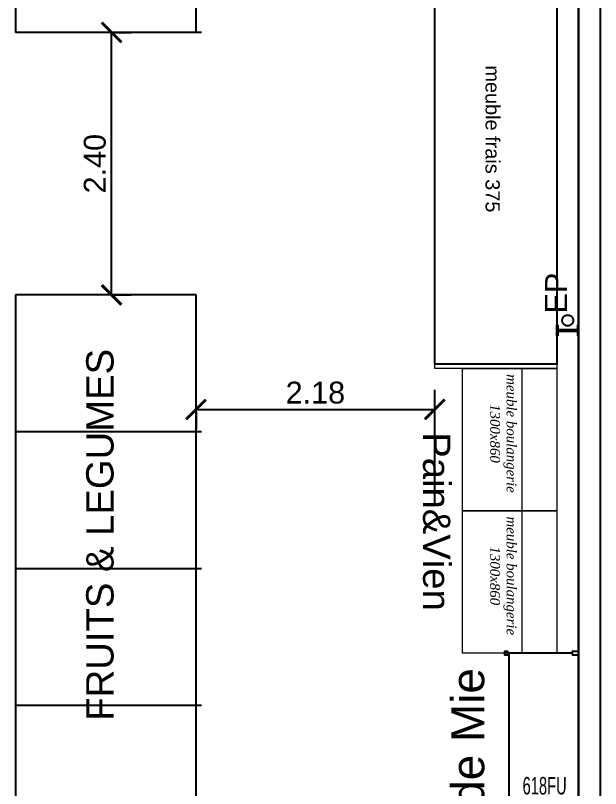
# Model space of a CAD drawing. Header units: millimetres. Extents: x 15590 to 15992, y 1055 to 1132.
# Drawn here: x 15816.95 to 15822.29, y 1075.48 to 1082.54 of the extents above; entities that cross this region are included whole.
import ezdxf
from ezdxf.enums import TextEntityAlignment as Align

# ---------------------------------------------------------------- set-up
doc = ezdxf.new("R2010")
doc.units = ezdxf.units.MM
doc.header["$MEASUREMENT"] = 0
doc.linetypes.add('Tirets', pattern=[0.004586, 0.002822, -0.001764])
doc.layers.get('0').update_dxf_attribs({"lineweight": 9})
doc.layers.add('DM cloison', color=7, linetype='Continuous', lineweight=9)
for name, color, linetype in [('DRAUF', 7, 'Continuous'), ('EP', 7, 'Continuous'), ('FAMILLES', 8, 'Continuous'), ('frais', 5, 'Continuous'), ('gondole', 6, 'Continuous'), ('Gondoles.VETTI', 7, 'Continuous'), ('murs exterieurs.P', 7, 'Continuous'), ('murs interieurs.P', 7, 'Continuous'), ('structure', 7, 'Continuous')]:
    doc.layers.add(name, color=color, linetype=linetype)
doc.styles.add('Arial', font='arial.ttf')
doc.styles.add('Arial Narrow', font='ARIALN.TTF', dxfattribs={"height": 0.3})
doc.styles.add('GENERATED_STYLE_2', font='')
doc.styles.get("Standard").update_dxf_attribs({"font": 'swiss.ttf', "height": 0.2})
doc.styles.get('GENERATED_STYLE_2').set_extended_font_data('Arial Occidental')
doc.dimstyles.get("Standard").update_dxf_attribs({"dimtxt": 0.2, "dimasz": 0.18, "dimexe": 0.18, "dimexo": 0.0625, "dimgap": 0.05, "dimtad": 1, "dimzin": 4, "dimdsep": 46, "dimtxsty": 'Standard', "dimblk": 'ARCHTICK', "dimcen": 0.09, "dimadec": 0, "dimazin": 0, "dimtfac": 1, "dimtofl": 0, "dimtmove": 0, "dimatfit": 3, "dimfxl": 1, "dimtolj": 1, "dimtzin": 0, "dimarcsym": 0})

# ---------------------------------------------------------------- blocks, each defined once
blk = doc.blocks.new('JOUE FRAIS')
at = {"layer": 'frais', "linetype": 'ByBlock', "lineweight": -2}
for p, q in [((-0.5575, 0.04), (0.5575, 0.04)), ((-0.5575, 0), (-0.5575, 0.04)), ((0.5575, 0), (-0.5575, 0)), ((0.5575, 0.04), (0.5575, 0))]:
    blk.add_line(p, q, dxfattribs=at)
blk = doc.blocks.new('*U65')
at = {"color": 5, "linetype": 'ByBlock', "lineweight": -2}
for p, q in [((0.04, 1.115), (3.71, 1.115)), ((0.04, 1.115), (0.04, 0)), ((3.71, 1.115), (3.71, 0)), ((3.71, 0), (0.04, 0))]:
    blk.add_line(p, q, dxfattribs=at)
blk.add_text('meuble frais 375', height=0.13, dxfattribs=at).set_placement((0.9805, 0.4641))
blk = doc.blocks.new('Boulangerie')
at = {"color": 42}
blk.add_lwpolyline([(0, 0.86), (1.3, 0.86), (1.3, 0), (0, 0)], close=True, dxfattribs=at)
blk = doc.blocks.new('Pain')
at = {"color": 42}
blk.add_line((-1.3, 0.54), (0, 0.54), dxfattribs=at)
blk.add_blockref('Boulangerie', (-1.3, 0))
at = {"insert": (-0.7076, 0.4916), "char_height": 0.09, "width": 1.115, "attachment_point": 2}
blk.add_mtext('{\\fBook Antiqua|b0|i1|c0|p18;meuble boulangerie} {\\fBook Antiqua|b0|i1|c0|p18;1300x860} ', dxfattribs=at)
blk = doc.blocks.new('_ArchTick')
at = {"color": 0, "linetype": 'ByBlock', "const_width": 0.15}
blk.add_lwpolyline([(-0.5, -0.5), (0.5, 0.5)], dxfattribs=at)
blk = doc.blocks.new('*D297')
at = {"color": 0, "lineweight": -2, "transparency": 16777216}
for p, q in [((15820.778, 1078.0827), (15820.778, 1079.1223)), ((15818.5963, 1078.9423), (15820.778, 1078.9423)), ((15818.5963, 1078.9164), (15818.5963, 1078.7623))]:
    blk.add_line(p, q, dxfattribs=at)
at = {"layer": 'DEFPOINTS', "color": 0, "transparency": 16777216}
for p in [(15818.5963, 1078.9789), (15820.778, 1078.9423), (15820.778, 1078.0202)]:
    blk.add_point(p, dxfattribs=at)
at = {"color": 0, "lineweight": -2, "transparency": 16777216, "xscale": 0.18, "yscale": 0.18, "zscale": 0.18, "rotation": 180}
blk.add_blockref('_ArchTick', (15818.5963, 1078.9423), dxfattribs=at)
at = {"color": 0, "lineweight": -2, "transparency": 16777216, "xscale": 0.18, "yscale": 0.18, "zscale": 0.18}
blk.add_blockref('_ArchTick', (15820.778, 1078.9423), dxfattribs=at)
at = {"color": 0, "transparency": 16777216, "insert": (15819.6872, 1079.0951), "char_height": 0.2, "attachment_point": 5}
blk.add_mtext('\\A1;2.18', dxfattribs=at)
blk = doc.blocks.new('M618FU-1330')
for points in [[(-0.6365, 1.345), (-0.6465, 1.345), (-0.6465, 1.36), (-0.6765, 1.36), (-0.6765, 1.33), (-0.6465, 1.33), (-0.6465, 1.345), (-0.6365, 1.345)], [(-0.06, 1.345), (-0.6365, 1.345)], [(-0.636, 0.015), (-0.636, 1.345)], [(-0.6365, 0.015), (-0.6465, 0.015), (-0.6465, 0.03), (-0.6765, 0.03), (-0.6765, 0), (-0.6465, 0), (-0.6465, 0.015), (-0.6365, 0.015)], [(-0.06, 0.015), (-0.6365, 0.015)]]:
    blk.add_lwpolyline(points)
for points in [[(-0.06, 1.33), (0, 1.33), (0, 1.36), (-0.06, 1.36)], [(-0.06, 0), (0, 0), (0, 0.03), (-0.06, 0.03)]]:
    blk.add_lwpolyline(points, close=True)
at = {"color": 7, "lineweight": 25}
blk.add_lwpolyline([(0, 0.03), (0, 1.33)], dxfattribs=at)
at = {"color": 151, "lineweight": 15, "width": 0.6}
blk.add_text('618FU', height=0.16, dxfattribs=at).set_placement((-0.1097, 0.1351), align=Align.MIDDLE_RIGHT)
blk = doc.blocks.new('A$C366C29EA')
at = {"color": 3}
for p, q in [((-0.05, 0), (-0.05, 1.7)), ((1.2, 0.05), (1.2, 1.7)), ((-0.05, 0.05), (1.2, 0.05))]:
    blk.add_line(p, q, dxfattribs=at)
at = {"layer": 'DRAUF', "color": 3}
blk.add_line((1.2, 1.7), (-0.05, 1.7), dxfattribs=at)
blk = doc.blocks.new('*D317')
at = {"color": 0, "lineweight": -2, "transparency": 16777216}
for p, q in [((15817.8251, 1079.9879), (15817.8251, 1082.3865)), ((15817.8588, 1082.3865), (15818.0051, 1082.3865)), ((15817.8338, 1079.9879), (15818.0051, 1079.9879))]:
    blk.add_line(p, q, dxfattribs=at)
at = {"layer": 'DEFPOINTS', "color": 0, "transparency": 16777216}
for p in [(15817.7963, 1082.3865), (15817.8251, 1082.3865), (15817.7713, 1079.9879)]:
    blk.add_point(p, dxfattribs=at)
at = {"color": 0, "lineweight": -2, "transparency": 16777216, "xscale": 0.18, "yscale": 0.18, "zscale": 0.18}
for p, rotation in [((15817.8251, 1082.3865), 90), ((15817.8251, 1079.9879), 270)]:
    blk.add_blockref('_ArchTick', p, dxfattribs=dict(at, rotation=rotation))
at = {"color": 0, "transparency": 16777216, "insert": (15817.6723, 1081.1872), "char_height": 0.2, "attachment_point": 5, "rotation": 90}
blk.add_mtext('\\A1;2.40', dxfattribs=at)

msp = doc.modelspace()

# ---------------------------------------------------------------- linework, layer by layer
at = {"layer": 'EP', "linetype": 'Tirets', "ltscale": 1000}
msp.add_circle((15821.993, 1079.7553), 0.05, dxfattribs=at)
at = {"layer": 'Gondoles.VETTI', "linetype": 'Continuous', "ltscale": 1000}
for p, q in [((15822.093, 1103.4945), (15822.093, 1076.8945)), ((15822.093, 1076.8945), (15822.093, 1103.4945)), ((15822.093, 1076.8945), (15822.093, 1075.8945)), ((15822.093, 1075.8945), (15822.093, 1076.8945))]:
    msp.add_line(p, q, dxfattribs=at)
at = {"layer": 'murs exterieurs.P', "linetype": 'Continuous', "ltscale": 1000, "flags": 128}
for points in [[(15822.093, 1096.5018), (15822.093, 1070.7037)], [(15822.293, 1070.7037), (15822.293, 1096.5018)]]:
    msp.add_lwpolyline(points, dxfattribs=at)
at = {"layer": 'murs interieurs.P', "linetype": 'Continuous', "ltscale": 1000, "flags": 128}
msp.add_lwpolyline([(15822.093, 1075.7548), (15822.093, 1075.8048)], dxfattribs=at)
at = {"layer": 'structure', "color": 160, "linetype": 'Continuous', "lineweight": 35, "ltscale": 1000}
for p, q in [((15821.9015, 1079.7138), (15821.893, 1079.7138)), ((15821.893, 1079.7138), (15821.893, 1079.6138)), ((15821.9015, 1079.6722), (15821.9015, 1079.7138)), ((15822.093, 1079.7138), (15822.0845, 1079.7138)), ((15822.0845, 1079.7138), (15822.0845, 1079.6722)), ((15822.093, 1079.6138), (15822.093, 1079.7138)), ((15821.9015, 1079.6138), (15821.9015, 1079.6554)), ((15822.0789, 1079.6666), (15821.9071, 1079.6666)), ((15821.9071, 1079.661), (15822.0789, 1079.661)), ((15822.0845, 1079.6554), (15822.0845, 1079.6138)), ((15821.893, 1079.6138), (15821.9015, 1079.6138)), ((15822.0845, 1079.6138), (15822.093, 1079.6138))]:
    msp.add_line(p, q, dxfattribs=at)
for centre, start, end in [((15821.9071, 1079.6722), 180, 270), ((15821.9071, 1079.6554), 90, 180), ((15822.0789, 1079.6722), 270, 0), ((15822.0789, 1079.6554), 0, 90)]:
    msp.add_arc(centre, 0.0056, start, end, dxfattribs=at)

# ---------------------------------------------------------------- block references
at = {"rotation": 269.9999999999999}
for p in [(15821.033, 1078.0152), (15821.033, 1076.7152)]:
    msp.add_blockref('Pain', p, dxfattribs=at)
at = {"layer": 'DM cloison'}
msp.add_blockref('JOUE FRAIS', (15821.3355, 1079.3152), dxfattribs=at)
at = {"layer": 'DRAUF', "color": 3, "rotation": 90}
for p in [(15818.6463, 1082.4365), (15818.6463, 1078.7879), (15818.6463, 1077.5379), (15818.6463, 1076.2879), (15818.6463, 1075.0379)]:
    msp.add_blockref('A$C366C29EA', p, dxfattribs=at)
at = {"layer": 'frais', "rotation": 269.9999999999999}
msp.add_blockref('*U65', (15820.778, 1083.0652), dxfattribs=at)
at = {"layer": 'gondole'}
msp.add_blockref('M618FU-1330', (15822.093, 1075.3702), dxfattribs=at)

# ---------------------------------------------------------------- texts
at = {"insert": (15817.5927, 1077.7974), "char_height": 0.25, "width": 186.593401, "attachment_point": 2, "rotation": 90, "style": 'Arial Narrow'}
msp.add_mtext('{\\fArial|b0|i0|c0|p34;\\C3;FRUITS & LEGUMES}', dxfattribs=at)
at = {"color": 30, "insert": (15820.921, 1077.9186), "char_height": 0.25, "width": 186.593401, "attachment_point": 2, "rotation": 270, "style": 'Arial Narrow'}
msp.add_mtext('{\\fArial|b0|i0|c0|p34;Pain&Vien}', dxfattribs=at)
at = {"layer": 'EP', "linetype": 'Continuous', "insert": (15821.8861, 1080.0054), "char_height": 0.2, "attachment_point": 5, "rotation": 90, "style": 'GENERATED_STYLE_2'}
msp.add_mtext('{EP}', dxfattribs=at)
at = {"layer": 'FAMILLES', "color": 0, "insert": (15820.9302, 1074.3668), "char_height": 0.3, "width": 7.361437, "attachment_point": 1, "rotation": 90, "style": 'Arial'}
msp.add_mtext('Pain de Mie', dxfattribs=at)

# ---------------------------------------------------------------- dimensions: what is measured, and where the dimension line sits
dim = msp.add_linear_dim(base=(15817.8251, 1082.3865), p1=(15817.7713, 1079.9879), p2=(15817.7963, 1082.3865), angle=90, dimstyle='Standard')
dim.commit()
dim.dimension.update_dxf_attribs({"geometry": '*D317', "text_midpoint": (15817.6723, 1081.1872)})
dim = msp.add_linear_dim(base=(15820.778, 1078.9423), p1=(15818.5963, 1078.9789), p2=(15820.778, 1078.0202), dimstyle='Standard')
dim.commit()
dim.dimension.update_dxf_attribs({"geometry": '*D297', "text_midpoint": (15819.6872, 1079.0951)})

doc.saveas('drawing.dxf')
